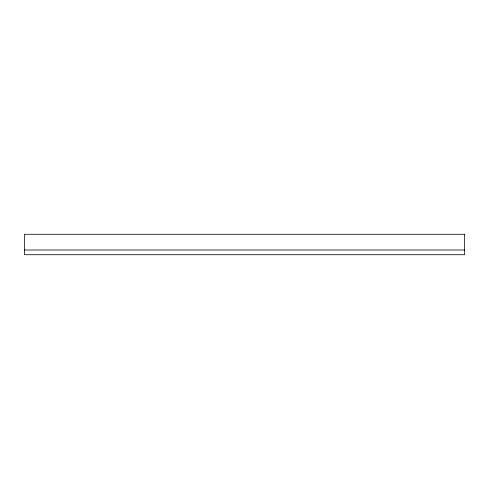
<?xml version="1.0" encoding="UTF-8"?>
<svg xmlns="http://www.w3.org/2000/svg" width="489" height="489" viewBox="0 0 489 489"><rect width="100%" height="100%" fill="white"/><g stroke="black" fill="none" stroke-linecap="round" stroke-linejoin="round"><path stroke-width="0.73" d="M24.45 250.001L464.55 250.001M464.55 234.286L24.45 234.286L24.45 254.714L464.55 254.714L464.55 234.286"/></g></svg>
